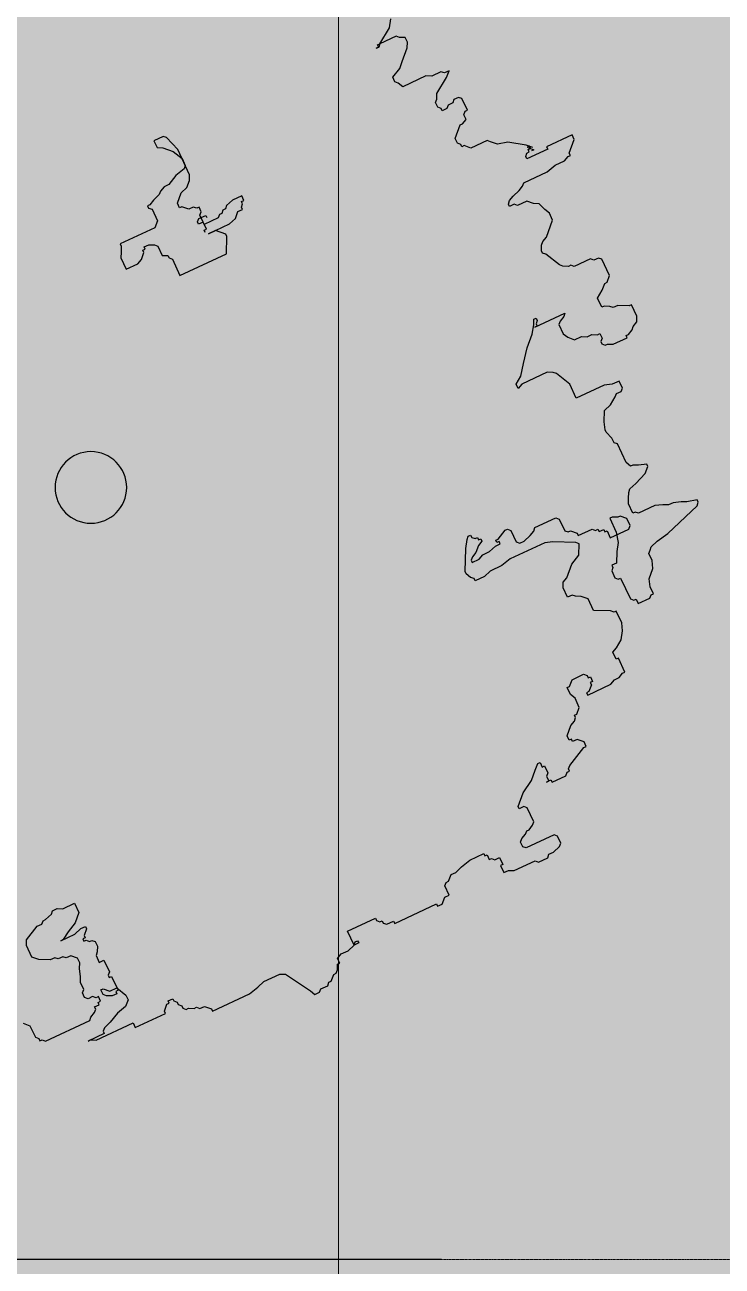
# Model space of a CAD drawing. Header units: millimetres. Extents: x 0 to 71617, y -15450 to 30894.
# Drawn here: x 18863 to 19404, y 23642 to 24604 of the extents above; entities that cross this region are included whole.
import ezdxf
from ezdxf.enums import TextEntityAlignment as Align

# ---------------------------------------------------------------- set-up
doc = ezdxf.new("R2010")
doc.units = ezdxf.units.MM
doc.linetypes.add('CENTER2', pattern=[1.125, 0.75, -0.125, 0.125, -0.125])
for name, color, linetype, lineweight in [('axis', 40, 'CENTER2', 5), ('DIM2', 4, 'Continuous', 5), ('tree', 251, 'Continuous', 0)]:
    doc.layers.add(name, color=color, linetype=linetype, lineweight=lineweight)
for name, color, linetype in [('DIMS-BUBL-005', 5, 'Continuous'), ('DIMS-BUBL-008', 250, 'Continuous'), ('dwgmodels.com', 250, 'Continuous')]:
    doc.layers.add(name, color=color, linetype=linetype)
doc.styles.add('SIMPLEX', font='simplex.shx')

# ---------------------------------------------------------------- blocks, each defined once
blk = doc.blocks.new('BUBBLE-H3')
at = {"layer": 'DIMS-BUBL-008'}
blk.add_line((2.1, 0), (0.7, 0), dxfattribs=at)
at = {"layer": 'DIMS-BUBL-005', "style": 'SIMPLEX'}
blk.add_attdef('-', text='', height=0.38, dxfattribs=at).set_placement((0.02, 0), align=Align.MIDDLE)
blk = doc.blocks.new('GRIDLINE-GF')
at = {"layer": 'axis'}
blk.add_line((48410, 6500), (-4020.04, 6500), dxfattribs=at)
at = {"layer": 'DIMS-BUBL-008', "xscale": 1000, "yscale": 1000, "zscale": 1000}
blk.add_blockref('BUBBLE-H3', (-6120.04, 6500), dxfattribs=at)
blk = doc.blocks.new('trees top 025')
at = {"layer": 'dwgmodels.com', "color": 0}
for p, q in [((-1.514, 0.9454), (-1.5307, 0.9704)), ((-1.464, 0.912), (-1.514, 0.9454)), ((-0.7051, 0.9287), (-0.6968, 0.937)), ((-0.6968, 0.937), (-0.6634, 0.937)), ((-0.6634, 0.937), (-0.6634, 0.912)), ((-1.5474, 0.8954), (-1.5307, 0.9037)), ((-1.5474, 0.8787), (-1.5474, 0.8954)), ((-1.5307, 0.9037), (-1.5224, 0.912)), ((-1.5224, 0.912), (-1.464, 0.912)), ((-1.4557, 0.912), (-1.464, 0.912)), ((-1.464, 0.912), (-1.4557, 0.9037)), ((-1.4557, 0.9037), (-1.4557, 0.912)), ((-1.4473, 0.9037), (-1.4557, 0.9037)), ((-1.4557, 0.9037), (-1.4473, 0.9037)), ((-0.7218, 0.8787), (-0.7051, 0.9287)), ((-0.6801, 0.9037), (-0.7051, 0.8787)), ((-0.6634, 0.912), (-0.6801, 0.9037)), ((-1.5391, 0.862), (-1.5474, 0.8787)), ((-1.5057, 0.8287), (-1.5391, 0.862)), ((-0.7051, 0.8787), (-0.7218, 0.8453)), ((-0.7218, 0.787), (-0.7218, 0.8787)), ((-1.489, 0.812), (-1.5057, 0.8287)), ((-1.4557, 0.7953), (-1.489, 0.812)), ((-0.7218, 0.8453), (-0.7218, 0.8203)), ((-0.7218, 0.8203), (-0.7135, 0.812)), ((-0.7135, 0.812), (-0.6801, 0.8037)), ((-1.4723, 0.7537), (-1.464, 0.7703)), ((-1.464, 0.7703), (-1.4557, 0.7787)), ((-1.4557, 0.7787), (-1.4557, 0.7953)), ((-0.7135, 0.7703), (-0.7218, 0.787)), ((-0.6968, 0.7537), (-0.7135, 0.7703)), ((-0.6801, 0.8037), (-0.6467, 0.787)), ((-0.6467, 0.787), (-0.6301, 0.787)), ((-0.6301, 0.787), (-0.6134, 0.7787)), ((-0.6134, 0.7787), (-0.605, 0.7703)), ((-0.605, 0.7703), (-0.58, 0.762)), ((-1.6308, 0.737), (-1.6141, 0.737)), ((-1.6141, 0.7203), (-1.6308, 0.737)), ((-1.6141, 0.737), (-1.6058, 0.7453)), ((-1.6058, 0.7453), (-1.5724, 0.7453)), ((-1.5724, 0.7453), (-1.5557, 0.7537)), ((-1.5557, 0.7537), (-1.4723, 0.7537)), ((-0.6718, 0.7453), (-0.6968, 0.7537)), ((-0.6467, 0.7203), (-0.6718, 0.7453)), ((-0.58, 0.762), (-0.5633, 0.7537)), ((-0.5633, 0.7537), (-0.555, 0.7537)), ((-0.555, 0.7453), (-0.5633, 0.737)), ((-0.5633, 0.737), (-0.5633, 0.6953)), ((-0.555, 0.7537), (-0.555, 0.7453)), ((-1.5641, 0.687), (-1.6141, 0.7203)), ((-0.6718, 0.687), (-0.6551, 0.7036)), ((-0.6551, 0.7036), (-0.6467, 0.7036)), ((-0.6467, 0.7036), (-0.6467, 0.7203)), ((-0.5633, 0.6953), (-0.5467, 0.6786)), ((-1.5557, 0.6703), (-1.5641, 0.687)), ((-1.5474, 0.662), (-1.5557, 0.6703)), ((-1.5474, 0.6453), (-1.5474, 0.662)), ((-0.8469, 0.6536), (-0.8135, 0.6536)), ((-0.8469, 0.637), (-0.8469, 0.6536)), ((-0.8135, 0.6536), (-0.7885, 0.6453)), ((-0.7051, 0.6786), (-0.6968, 0.6786)), ((-0.7051, 0.662), (-0.7051, 0.6786)), ((-0.6968, 0.6536), (-0.7051, 0.662)), ((-0.6968, 0.6786), (-0.6884, 0.687)), ((-0.6968, 0.6036), (-0.6968, 0.6536)), ((-0.6884, 0.687), (-0.6718, 0.687)), ((-0.5467, 0.6786), (-0.4216, 0.6786)), ((-0.4216, 0.6786), (-0.4216, 0.6703)), ((-0.4216, 0.6703), (-0.4132, 0.6536)), ((-0.4132, 0.6536), (-0.4049, 0.637)), ((-1.6308, 0.637), (-1.6224, 0.6453)), ((-1.6308, 0.5953), (-1.6308, 0.637)), ((-1.6224, 0.6453), (-1.6058, 0.6453)), ((-1.6058, 0.6453), (-1.5974, 0.637)), ((-1.5974, 0.637), (-1.5807, 0.637)), ((-1.5807, 0.637), (-1.5724, 0.6286)), ((-1.5724, 0.6286), (-1.5557, 0.6286)), ((-1.5557, 0.637), (-1.5474, 0.6453)), ((-1.5557, 0.6286), (-1.5557, 0.637)), ((-0.8385, 0.637), (-0.8469, 0.637)), ((-0.8385, 0.6286), (-0.8385, 0.637)), ((-0.8302, 0.6203), (-0.8385, 0.6286)), ((-0.8302, 0.612), (-0.8302, 0.6203)), ((-0.8135, 0.612), (-0.8302, 0.612)), ((-0.7969, 0.5953), (-0.8135, 0.612)), ((-0.7885, 0.6453), (-0.7802, 0.637)), ((-0.7802, 0.637), (-0.7718, 0.637)), ((-0.7718, 0.637), (-0.7635, 0.6286)), ((-0.7635, 0.6286), (-0.7552, 0.6286)), ((-0.7552, 0.6286), (-0.7468, 0.6203)), ((-0.7468, 0.6203), (-0.6968, 0.6203)), ((-0.7135, 0.6453), (-0.7135, 0.637)), ((-0.6884, 0.6453), (-0.7135, 0.6453)), ((-0.6968, 0.6286), (-0.6801, 0.6286)), ((-0.6968, 0.6203), (-0.6968, 0.6286)), ((-0.6801, 0.637), (-0.6884, 0.6453)), ((-0.6801, 0.6286), (-0.6801, 0.637)), ((-0.5217, 0.6286), (-0.53, 0.6203)), ((-0.53, 0.6203), (-0.53, 0.587)), ((-0.505, 0.637), (-0.5217, 0.6286)), ((-0.4883, 0.637), (-0.505, 0.637)), ((-0.4883, 0.6286), (-0.4883, 0.637)), ((-0.48, 0.6286), (-0.4883, 0.6286)), ((-0.48, 0.6203), (-0.48, 0.6286)), ((-0.4633, 0.6036), (-0.48, 0.6203)), ((-0.4049, 0.637), (-0.4049, 0.5953)), ((-1.6224, 0.5953), (-1.6308, 0.5953)), ((-1.6141, 0.587), (-1.6224, 0.5953)), ((-1.6141, 0.5703), (-1.6141, 0.587)), ((-1.5974, 0.562), (-1.6141, 0.5703)), ((-0.7718, 0.587), (-0.7969, 0.5953)), ((-0.6968, 0.587), (-0.7718, 0.587)), ((-0.7468, 0.562), (-0.7218, 0.587)), ((-0.7218, 0.587), (-0.6968, 0.587)), ((-0.6884, 0.6036), (-0.6968, 0.6036)), ((-0.6884, 0.5953), (-0.6884, 0.6036)), ((-0.5467, 0.5703), (-0.555, 0.562)), ((-0.53, 0.587), (-0.5467, 0.5786)), ((-0.5467, 0.5786), (-0.5467, 0.5703)), ((-0.4466, 0.5953), (-0.4633, 0.6036)), ((-0.4049, 0.5953), (-0.4466, 0.5953)), ((-1.5891, 0.562), (-1.5974, 0.562)), ((-1.5557, 0.5286), (-1.5891, 0.562)), ((-1.5557, 0.5119), (-1.5557, 0.5286)), ((-0.7468, 0.5536), (-0.7468, 0.562)), ((-0.7218, 0.5036), (-0.7468, 0.5536)), ((-0.555, 0.562), (-0.555, 0.5036)), ((-1.5891, 0.4786), (-1.5724, 0.4953)), ((-1.5724, 0.4953), (-1.5641, 0.4953)), ((-1.5641, 0.5036), (-1.5557, 0.5119)), ((-1.5641, 0.4953), (-1.5641, 0.5036)), ((-0.555, 0.5036), (-0.7218, 0.5036)), ((-1.7559, 0.4119), (-1.7058, 0.4453)), ((-1.7058, 0.4453), (-1.6725, 0.4536)), ((-1.6725, 0.4536), (-1.6558, 0.4703)), ((-1.6558, 0.4703), (-1.6475, 0.4786)), ((-1.6475, 0.4786), (-1.5891, 0.4786)), ((-1.7726, 0.3952), (-1.7559, 0.4119)), ((-1.906, 0.3786), (-1.8143, 0.3786)), ((-1.906, 0.3619), (-1.906, 0.3786)), ((-1.8143, 0.3786), (-1.8143, 0.3702)), ((-1.8143, 0.3702), (-1.7392, 0.3702)), ((-1.7559, 0.4036), (-1.7726, 0.3869)), ((-1.7726, 0.3869), (-1.7642, 0.3869)), ((-1.7642, 0.4036), (-1.7559, 0.4036)), ((-1.7642, 0.3952), (-1.7642, 0.4036)), ((-1.7559, 0.3952), (-1.7642, 0.3952)), ((-1.7559, 0.3869), (-1.7559, 0.3952)), ((-1.7475, 0.3869), (-1.7559, 0.3869)), ((-1.7392, 0.3786), (-1.7475, 0.3869)), ((-1.7392, 0.3702), (-1.7392, 0.3786)), ((-1.8726, 0.3286), (-1.906, 0.3619)), ((-1.8726, 0.3202), (-1.8726, 0.3286)), ((-1.8643, 0.3202), (-1.8726, 0.3202)), ((-1.8476, 0.3119), (-1.8643, 0.3202)), ((-1.8143, 0.3119), (-1.8476, 0.3119)), ((-1.7809, 0.3036), (-1.8143, 0.3119)), ((-1.6975, 0.3036), (-1.7809, 0.3036)), ((-1.6892, 0.2952), (-1.6975, 0.3036)), ((-1.6725, 0.2869), (-1.6892, 0.2952)), ((-1.6475, 0.2786), (-1.6725, 0.2869)), ((-1.6975, 0.2285), (-1.6808, 0.2452)), ((-1.6808, 0.2452), (-1.6475, 0.2452)), ((-1.6308, 0.2702), (-1.6475, 0.2786)), ((-1.6475, 0.2452), (-1.6391, 0.2535)), ((-1.6391, 0.2535), (-1.6224, 0.2535)), ((-1.6224, 0.2619), (-1.6308, 0.2702)), ((-1.6224, 0.2535), (-1.6224, 0.2619)), ((-1.7225, 0.1952), (-1.7142, 0.2202)), ((-1.7142, 0.2202), (-1.6975, 0.2285)), ((-1.7309, 0.1785), (-1.7225, 0.1952)), ((-1.7309, 0.1535), (-1.7309, 0.1785)), ((-1.6892, 0.1119), (-1.7309, 0.1535)), ((-1.6725, 0.1035), (-1.6892, 0.1119)), ((-1.6641, 0.0952), (-1.6725, 0.1035)), ((-1.6558, 0.0785), (-1.6641, 0.0952)), ((-1.6892, 0.0118), (-1.6641, 0.0618)), ((-1.6641, 0.0618), (-1.6558, 0.0702)), ((-1.6558, 0.0702), (-1.6558, 0.0785)), ((-1.7142, -0.0048), (-1.6975, 0.0035)), ((-1.6975, 0.0035), (-1.6892, 0.0118)), ((-1.8226, -0.0298), (-1.8143, -0.0215)), ((-1.8226, -0.0882), (-1.8226, -0.0298)), ((-1.8143, -0.0215), (-1.7976, -0.0215)), ((-1.7976, -0.0215), (-1.7892, -0.0132)), ((-1.7892, -0.0132), (-1.7309, -0.0132)), ((-1.7309, -0.0132), (-1.7225, -0.0048)), ((-1.7225, -0.0048), (-1.7142, -0.0048)), ((-1.8059, -0.1049), (-1.8226, -0.0882)), ((-1.7976, -0.1049), (-1.8059, -0.1049)), ((-1.7809, -0.1215), (-1.7976, -0.1049)), ((-1.5474, -0.1132), (-1.5474, -0.1215)), ((-1.5391, -0.1132), (-1.5474, -0.1132)), ((-1.5307, -0.1299), (-1.5391, -0.1132)), ((-1.7559, -0.1382), (-1.7809, -0.1215)), ((-1.7559, -0.1715), (-1.7559, -0.1382)), ((-1.6391, -0.1382), (-1.6308, -0.1465)), ((-1.5307, -0.1382), (-1.6391, -0.1382)), ((-1.6308, -0.1465), (-1.6141, -0.1549)), ((-1.6141, -0.1549), (-1.6058, -0.1632)), ((-1.5474, -0.1215), (-1.5391, -0.1299)), ((-1.5391, -0.1299), (-1.5391, -0.1382)), ((-1.5391, -0.1382), (-1.5307, -0.1382)), ((-1.514, -0.1549), (-1.5307, -0.1299)), ((-1.4807, -0.1882), (-1.514, -0.1549)), ((-1.8393, -0.2049), (-1.8059, -0.1882)), ((-1.8059, -0.1882), (-1.7892, -0.1882)), ((-1.7892, -0.1882), (-1.7809, -0.1799)), ((-1.7809, -0.1799), (-1.7642, -0.1715)), ((-1.7642, -0.1715), (-1.7559, -0.1715)), ((-1.6058, -0.1965), (-1.6141, -0.2132)), ((-1.6058, -0.1632), (-1.6058, -0.1965)), ((-1.4473, -0.2299), (-1.4807, -0.1882)), ((-1.8476, -0.2049), (-1.8393, -0.2049)), ((-1.8476, -0.2466), (-1.8476, -0.2049)), ((-1.6892, -0.2382), (-1.7058, -0.2466)), ((-1.6725, -0.2382), (-1.6892, -0.2382)), ((-1.6558, -0.2299), (-1.6725, -0.2382)), ((-1.6308, -0.2299), (-1.6558, -0.2299)), ((-1.6141, -0.2132), (-1.6308, -0.2299)), ((-1.4223, -0.2632), (-1.4473, -0.2299)), ((-1.8393, -0.2632), (-1.8476, -0.2466)), ((-1.8226, -0.2716), (-1.8393, -0.2632)), ((-1.8143, -0.2799), (-1.8226, -0.2716)), ((-1.7976, -0.2882), (-1.8143, -0.2799)), ((-1.7142, -0.2466), (-1.7142, -0.2632)), ((-1.7058, -0.2466), (-1.7142, -0.2466)), ((-1.7142, -0.2632), (-1.7058, -0.2716)), ((-1.7058, -0.2799), (-1.7142, -0.2882)), ((-1.7058, -0.2716), (-1.7058, -0.2799)), ((-1.3973, -0.2799), (-1.4223, -0.2632)), ((-1.3973, -0.2966), (-1.3973, -0.2799)), ((-1.7892, -0.2882), (-1.7976, -0.2882)), ((-1.7892, -0.2966), (-1.7892, -0.2882)), ((-1.7392, -0.2966), (-1.7892, -0.2966)), ((-1.7225, -0.2882), (-1.7392, -0.2966)), ((-1.7142, -0.2882), (-1.7225, -0.2882)), ((-1.5557, -0.3549), (-1.5307, -0.3049)), ((-1.5307, -0.3049), (-1.5224, -0.2966)), ((-1.5224, -0.2966), (-1.5057, -0.2882)), ((-1.5057, -0.2882), (-1.414, -0.2882)), ((-1.414, -0.2882), (-1.3973, -0.2966)), ((-1.5557, -0.4049), (-1.5557, -0.3549)), ((-1.7058, -0.4133), (-1.6808, -0.4133)), ((-1.7058, -0.4383), (-1.7058, -0.4133)), ((-1.6975, -0.4466), (-1.7058, -0.4383)), ((-1.6808, -0.4133), (-1.6558, -0.4049)), ((-1.6558, -0.4049), (-1.5557, -0.4049)), ((-1.6808, -0.4466), (-1.6975, -0.4466)), ((-1.6725, -0.4549), (-1.6808, -0.4466)), ((-1.6475, -0.4716), (-1.6725, -0.4549)), ((-1.6224, -0.4799), (-1.6475, -0.4716)), ((-1.6058, -0.5133), (-1.6224, -0.4799)), ((-1.5974, -0.5383), (-1.6058, -0.5133)), ((-1.6058, -0.5716), (-1.5974, -0.5466)), ((-1.5974, -0.5466), (-1.5974, -0.5383)), ((-1.6141, -0.5966), (-1.6058, -0.5883)), ((-1.6141, -0.6633), (-1.6141, -0.5966)), ((-1.6058, -0.5883), (-1.6058, -0.5716)), ((-1.6475, -0.6883), (-1.6308, -0.68)), ((-1.6308, -0.68), (-1.6224, -0.68)), ((-1.6224, -0.68), (-1.6141, -0.6633)), ((-1.072, -0.68), (-1.072, -0.6883)), ((-1.0637, -0.68), (-1.072, -0.68)), ((-1.0554, -0.6717), (-1.0637, -0.68)), ((-1.0554, -0.6633), (-1.0554, -0.6717)), ((-1.047, -0.6633), (-1.0554, -0.6633)), ((-1.0387, -0.6717), (-1.047, -0.6633)), ((-1.022, -0.6967), (-1.0387, -0.6717)), ((-1.6725, -0.6967), (-1.6475, -0.6883)), ((-1.6725, -0.705), (-1.6725, -0.6967)), ((-1.6558, -0.7217), (-1.6725, -0.705)), ((-1.6141, -0.7383), (-1.6558, -0.7217)), ((-1.1721, -0.6967), (-1.1805, -0.705)), ((-1.1805, -0.705), (-1.1805, -0.7467)), ((-1.1638, -0.6967), (-1.1721, -0.6967)), ((-1.1304, -0.7133), (-1.1638, -0.6967)), ((-1.1221, -0.7133), (-1.1304, -0.7133)), ((-1.1304, -0.7217), (-1.1221, -0.7217)), ((-1.1304, -0.73), (-1.1304, -0.7217)), ((-1.1221, -0.7217), (-1.1221, -0.7133)), ((-1.0804, -0.6883), (-1.0804, -0.6967)), ((-1.072, -0.6883), (-1.0804, -0.6883)), ((-1.0804, -0.6967), (-1.0637, -0.705)), ((-1.0637, -0.705), (-1.047, -0.7217)), ((-1.047, -0.7217), (-1.0304, -0.73)), ((-0.9887, -0.7633), (-1.022, -0.6967)), ((-1.5891, -0.7467), (-1.6141, -0.7383)), ((-1.5807, -0.755), (-1.5891, -0.7467)), ((-1.5724, -0.7717), (-1.5807, -0.755)), ((-1.3306, -0.73), (-1.3389, -0.7383)), ((-1.3389, -0.7383), (-1.3389, -0.78)), ((-1.2555, -0.73), (-1.3306, -0.73)), ((-1.2472, -0.7383), (-1.2555, -0.73)), ((-1.2305, -0.7467), (-1.2472, -0.7383)), ((-1.2055, -0.755), (-1.2305, -0.7467)), ((-1.1888, -0.755), (-1.2055, -0.755)), ((-1.1805, -0.7467), (-1.1888, -0.755)), ((-1.1137, -0.73), (-1.1304, -0.73)), ((-1.0887, -0.7383), (-1.1137, -0.73)), ((-1.0637, -0.7383), (-1.0887, -0.7383)), ((-1.047, -0.7467), (-1.0637, -0.7383)), ((-1.022, -0.7467), (-1.047, -0.7467)), ((-1.0304, -0.73), (-1.022, -0.7383)), ((-1.022, -0.7383), (-1.022, -0.7467)), ((-0.9887, -0.7717), (-0.9887, -0.7633)), ((-1.5641, -0.7883), (-1.5724, -0.7717)), ((-1.5641, -0.8217), (-1.5641, -0.7883)), ((-1.514, -0.8133), (-1.4974, -0.805)), ((-1.4974, -0.805), (-1.489, -0.805)), ((-1.489, -0.805), (-1.489, -0.855)), ((-1.3556, -0.7883), (-1.3723, -0.805)), ((-1.3723, -0.805), (-1.3723, -0.8133)), ((-1.3472, -0.7883), (-1.3556, -0.7883)), ((-1.3556, -0.83), (-1.2889, -0.7967)), ((-1.3389, -0.78), (-1.3472, -0.7883)), ((-1.2889, -0.7967), (-1.2639, -0.7883)), ((-1.2639, -0.7883), (-1.1388, -0.7883)), ((-1.1388, -0.7883), (-1.1054, -0.7967)), ((-1.1054, -0.7967), (-1.0637, -0.7967)), ((-1.0637, -0.7967), (-1.0387, -0.805)), ((-1.0387, -0.805), (-1.0053, -0.805)), ((-1.0053, -0.7967), (-0.997, -0.7883)), ((-1.0053, -0.805), (-1.0053, -0.7967)), ((-0.997, -0.7883), (-0.9887, -0.7717)), ((-1.7225, -0.855), (-1.6975, -0.8467)), ((-1.6975, -0.8467), (-1.6808, -0.8467)), ((-1.6808, -0.8467), (-1.6641, -0.8384)), ((-1.6641, -0.8384), (-1.6391, -0.83)), ((-1.6391, -0.83), (-1.5807, -0.83)), ((-1.5807, -0.83), (-1.5724, -0.8217)), ((-1.5724, -0.8217), (-1.5641, -0.8217)), ((-1.5391, -0.83), (-1.5224, -0.8133)), ((-1.5391, -0.855), (-1.5391, -0.83)), ((-1.5224, -0.8133), (-1.514, -0.8133)), ((-1.464, -0.8384), (-1.464, -0.8634)), ((-1.4557, -0.8384), (-1.464, -0.8384)), ((-1.4557, -0.83), (-1.4557, -0.8384)), ((-1.439, -0.83), (-1.4557, -0.83)), ((-1.439, -0.8217), (-1.439, -0.83)), ((-1.4306, -0.8217), (-1.439, -0.8217)), ((-1.4223, -0.8133), (-1.4306, -0.8217)), ((-1.3723, -0.8133), (-1.4223, -0.8133)), ((-1.3639, -0.8384), (-1.3556, -0.83)), ((-1.3472, -0.8717), (-1.3639, -0.8384)), ((-1.7726, -0.8717), (-1.7392, -0.8634)), ((-1.7726, -0.88), (-1.7726, -0.8717)), ((-1.7642, -0.8884), (-1.7726, -0.88)), ((-1.6391, -0.93), (-1.7642, -0.8884)), ((-1.7392, -0.8634), (-1.7225, -0.855)), ((-1.5307, -0.8634), (-1.5391, -0.855)), ((-1.464, -0.8634), (-1.5307, -0.8634)), ((-1.489, -0.855), (-1.4807, -0.8884)), ((-1.4807, -0.8884), (-1.464, -0.9134)), ((-1.3139, -0.8884), (-1.3472, -0.8717)), ((-1.2805, -0.9217), (-1.3139, -0.8884)), ((-1.5974, -0.9384), (-1.6391, -0.93)), ((-1.464, -0.9134), (-1.4473, -0.9467)), ((-1.2639, -0.93), (-1.2805, -0.9217)), ((-1.2555, -0.9467), (-1.2639, -0.93)), ((-1.5724, -0.9467), (-1.5974, -0.9384)), ((-1.5641, -0.955), (-1.5724, -0.9467)), ((-1.5557, -0.9634), (-1.5641, -0.955)), ((-1.5557, -0.9884), (-1.5557, -0.9634)), ((-1.4473, -0.9467), (-1.4306, -0.9467)), ((-1.4306, -0.9467), (-1.4306, -0.955)), ((-1.4306, -0.955), (-1.4223, -0.9634)), ((-1.4223, -0.9634), (-1.4223, -0.9884)), ((-1.2555, -0.9801), (-1.2555, -0.9467)), ((-1.5474, -1.0134), (-1.5557, -0.9884)), ((-1.439, -0.9967), (-1.439, -1.0717)), ((-1.4306, -0.9967), (-1.439, -0.9967)), ((-1.4223, -0.9884), (-1.4306, -0.9967)), ((-1.3139, -1.0134), (-1.2972, -0.9967)), ((-1.2972, -0.9967), (-1.2805, -0.9884)), ((-1.2805, -0.9884), (-1.2722, -0.9801)), ((-1.2722, -0.9801), (-1.2555, -0.9801)), ((-1.5224, -1.0384), (-1.5474, -1.0134)), ((-1.514, -1.0634), (-1.5224, -1.0384)), ((-1.3139, -1.0551), (-1.3139, -1.0134)), ((-1.514, -1.0884), (-1.514, -1.0634)), ((-1.5057, -1.0884), (-1.514, -1.0884)), ((-1.4974, -1.0967), (-1.5057, -1.0884)), ((-1.4557, -1.0801), (-1.4557, -1.0967)), ((-1.4473, -1.0801), (-1.4557, -1.0801)), ((-1.439, -1.0717), (-1.4473, -1.0801)), ((-1.3806, -1.0884), (-1.3723, -1.0884)), ((-1.3806, -1.1301), (-1.3806, -1.0884)), ((-1.3723, -1.0884), (-1.3639, -1.0801)), ((-1.3639, -1.0801), (-1.3139, -1.0551)), ((-1.4557, -1.0967), (-1.4974, -1.0967)), ((-1.3723, -1.1551), (-1.3806, -1.1301)), ((-1.3556, -1.1801), (-1.3723, -1.1551)), ((-1.3306, -1.1968), (-1.3556, -1.1801)), ((-1.3139, -1.2051), (-1.3306, -1.1968)), ((-1.3139, -1.2301), (-1.3139, -1.2051)), ((0.6208, -1.2051), (0.6208, -1.2384)), ((0.6625, -1.2051), (0.6208, -1.2051)), ((0.6792, -1.1968), (0.6625, -1.2051)), ((0.6959, -1.1968), (0.6792, -1.1968)), ((0.7042, -1.2051), (0.6959, -1.1968)), ((0.7292, -1.2134), (0.7042, -1.2051)), ((-1.3222, -1.2301), (-1.3139, -1.2301)), ((-1.3222, -1.2801), (-1.3222, -1.2301)), ((-1.2138, -1.2468), (-1.2138, -1.2634)), ((-1.2055, -1.2468), (-1.2138, -1.2468)), ((-1.1971, -1.2301), (-1.2055, -1.2384)), ((-1.2055, -1.2384), (-1.2055, -1.2468)), ((-1.1554, -1.2301), (-1.1971, -1.2301)), ((-1.1388, -1.2468), (-1.1554, -1.2301)), ((-1.1304, -1.2468), (-1.1388, -1.2468)), ((-1.1304, -1.2718), (-1.1304, -1.2468)), ((0.6208, -1.2384), (0.6459, -1.2634)), ((0.7376, -1.2134), (0.7292, -1.2134)), ((0.7459, -1.2218), (0.7376, -1.2134)), ((0.7626, -1.2218), (0.7459, -1.2218)), ((0.8126, -1.2468), (0.7626, -1.2218)), ((0.821, -1.2634), (0.8126, -1.2468)), ((-1.3139, -1.2801), (-1.3222, -1.2801)), ((-1.2972, -1.2885), (-1.3139, -1.2801)), ((-1.2805, -1.2885), (-1.2972, -1.2885)), ((-1.2639, -1.2968), (-1.2805, -1.2885)), ((-1.2138, -1.2634), (-1.2055, -1.2634)), ((-1.2055, -1.2634), (-1.2055, -1.2718)), ((-1.2055, -1.2718), (-1.1888, -1.2885)), ((-1.1888, -1.2885), (-1.1805, -1.2885)), ((-1.1805, -1.2885), (-1.1805, -1.2968)), ((-1.1388, -1.2885), (-1.1304, -1.2718)), ((-1.1388, -1.3218), (-1.1388, -1.2885)), ((0.6208, -1.2885), (0.6208, -1.2968)), ((0.6375, -1.2885), (0.6208, -1.2885)), ((0.6625, -1.2968), (0.6375, -1.2885)), ((0.6459, -1.2634), (0.6792, -1.2801)), ((0.6792, -1.2801), (0.7042, -1.2968)), ((0.821, -1.3051), (0.821, -1.2634)), ((-1.1805, -1.2968), (-1.2639, -1.2968)), ((-1.1221, -1.3385), (-1.1388, -1.3218)), ((0.6208, -1.2968), (0.6375, -1.3135)), ((0.6375, -1.3301), (0.6292, -1.3385)), ((0.6375, -1.3135), (0.6375, -1.3218)), ((0.6375, -1.3218), (0.6459, -1.3218)), ((0.6459, -1.3301), (0.6375, -1.3301)), ((0.6459, -1.3218), (0.6459, -1.3301)), ((0.7126, -1.2968), (0.6625, -1.2968)), ((0.7042, -1.2968), (0.7126, -1.2968)), ((0.7709, -1.3385), (0.8043, -1.3218)), ((0.8043, -1.3218), (0.821, -1.3051)), ((-1.1137, -1.3385), (-1.1221, -1.3385)), ((-1.1137, -1.3468), (-1.1137, -1.3385)), ((-1.1054, -1.3551), (-1.1137, -1.3468)), ((-1.0887, -1.3635), (-1.1054, -1.3551)), ((-1.0637, -1.3885), (-1.0887, -1.3635)), ((0.6208, -1.3385), (0.6125, -1.3468)), ((0.6125, -1.3468), (0.6125, -1.3635)), ((0.6125, -1.3635), (0.6208, -1.3801)), ((0.6292, -1.3385), (0.6208, -1.3385)), ((0.6876, -1.3718), (0.7042, -1.3551)), ((0.6876, -1.3885), (0.6876, -1.3718)), ((0.7042, -1.3551), (0.7209, -1.3551)), ((0.7209, -1.3551), (0.7292, -1.3468)), ((0.7292, -1.3468), (0.7459, -1.3468)), ((0.7459, -1.3468), (0.7543, -1.3385)), ((0.7543, -1.3385), (0.7709, -1.3385)), ((-1.1054, -1.4302), (-1.0887, -1.4135)), ((-1.0887, -1.4135), (-1.072, -1.4135)), ((-1.072, -1.4051), (-1.0637, -1.4051)), ((-1.072, -1.4135), (-1.072, -1.4051)), ((-1.0637, -1.4051), (-1.0637, -1.3885)), ((0.6125, -1.4135), (0.6125, -1.4552)), ((0.6292, -1.4135), (0.6125, -1.4135)), ((0.6208, -1.3801), (0.6292, -1.3885)), ((0.6292, -1.3885), (0.6292, -1.4135)), ((0.6959, -1.4051), (0.6876, -1.3885)), ((0.7042, -1.4302), (0.6959, -1.4051)), ((-1.1054, -1.4468), (-1.1054, -1.4302)), ((-1.0971, -1.4468), (-1.1054, -1.4468)), ((-1.0304, -1.4802), (-1.0971, -1.4468)), ((-0.9553, -1.4468), (-0.9553, -1.4718)), ((-0.947, -1.4468), (-0.9553, -1.4468)), ((-0.947, -1.4302), (-0.947, -1.4468)), ((-0.9386, -1.4302), (-0.947, -1.4302)), ((-0.9219, -1.4468), (-0.9386, -1.4302)), ((-0.8969, -1.4718), (-0.9219, -1.4468)), ((0.6125, -1.4552), (0.6208, -1.4635)), ((0.7126, -1.4468), (0.7042, -1.4302)), ((0.7126, -1.4718), (0.7126, -1.4468)), ((-1.022, -1.4885), (-1.0304, -1.4802)), ((-1.022, -1.4968), (-1.022, -1.4885)), ((-0.9553, -1.4718), (-0.947, -1.4802)), ((-0.947, -1.4802), (-0.947, -1.4968)), ((-0.8552, -1.4968), (-0.8969, -1.4718)), ((0.6125, -1.4718), (0.6125, -1.5218)), ((0.6208, -1.4718), (0.6125, -1.4718)), ((0.6208, -1.4635), (0.6208, -1.4718)), ((0.7209, -1.4802), (0.7126, -1.4718)), ((0.7209, -1.4968), (0.7209, -1.4802)), ((0.9377, -1.4885), (0.9294, -1.4968)), ((-1.0137, -1.4968), (-1.022, -1.4968)), ((-1.0053, -1.5052), (-1.0137, -1.4968)), ((-0.9553, -1.5052), (-1.0053, -1.5052)), ((-0.9553, -1.4968), (-0.9553, -1.5052)), ((-0.9386, -1.4968), (-0.9553, -1.4968)), ((-0.947, -1.4968), (-0.9386, -1.4968)), ((-0.8219, -1.5302), (-0.8552, -1.4968)), ((-0.8219, -1.5385), (-0.8219, -1.5302)), ((0.6125, -1.5135), (0.5958, -1.5468)), ((0.6375, -1.5135), (0.6125, -1.5135)), ((0.6125, -1.5218), (0.6208, -1.5218)), ((0.6208, -1.5218), (0.6208, -1.5302)), ((0.6208, -1.5302), (0.6375, -1.5302)), ((0.6542, -1.4968), (0.6375, -1.5135)), ((0.6375, -1.5302), (0.6542, -1.5218)), ((0.6625, -1.4968), (0.6542, -1.4968)), ((0.6542, -1.5218), (0.6625, -1.5135)), ((0.6625, -1.5135), (0.6625, -1.4968)), ((0.6792, -1.5135), (0.6876, -1.5135)), ((0.6792, -1.5302), (0.6792, -1.5135)), ((0.6876, -1.5302), (0.6792, -1.5302)), ((0.6876, -1.5135), (0.6959, -1.5052)), ((0.6876, -1.5385), (0.6876, -1.5302)), ((0.6959, -1.5052), (0.7126, -1.5052)), ((0.7126, -1.5052), (0.7209, -1.4968)), ((0.9294, -1.4968), (0.9211, -1.5052)), ((0.9211, -1.5052), (0.9211, -1.5468)), ((-0.8469, -1.5468), (-0.8385, -1.5385)), ((-0.8469, -1.5969), (-0.8469, -1.5468)), ((-0.8385, -1.5385), (-0.8219, -1.5385)), ((0.5958, -1.5468), (0.5958, -1.5635)), ((0.5958, -1.5635), (0.6125, -1.5802)), ((0.7042, -1.5385), (0.6876, -1.5385)), ((0.7042, -1.5468), (0.7042, -1.5385)), ((0.7126, -1.5552), (0.7042, -1.5468)), ((0.7292, -1.5635), (0.7126, -1.5552)), ((0.7376, -1.5718), (0.7292, -1.5635)), ((0.896, -1.5718), (0.7376, -1.5718)), ((0.9044, -1.5635), (0.896, -1.5718)), ((0.9127, -1.5635), (0.9044, -1.5635)), ((0.9211, -1.5468), (0.9127, -1.5552)), ((0.9127, -1.5552), (0.9127, -1.5635)), ((-0.8385, -1.6052), (-0.8469, -1.5969)), ((-0.8219, -1.6135), (-0.8385, -1.6052)), ((-0.8135, -1.6135), (-0.8219, -1.6135)), ((-0.8052, -1.6219), (-0.8135, -1.6135)), ((0.6125, -1.5802), (0.6459, -1.5885)), ((0.6459, -1.5885), (0.6792, -1.6052)), ((0.6792, -1.6052), (0.7042, -1.6135)), ((0.7042, -1.6135), (0.7126, -1.6219)), ((-0.7885, -1.6302), (-0.8052, -1.6219)), ((-0.7802, -1.6385), (-0.7885, -1.6302)), ((-0.7885, -1.6635), (-0.7802, -1.6552)), ((-0.7802, -1.6552), (-0.7802, -1.6385)), ((-0.6968, -1.6552), (-0.6968, -1.6802)), ((-0.6801, -1.6552), (-0.6968, -1.6552)), ((-0.6718, -1.6469), (-0.6801, -1.6552)), ((-0.6634, -1.6469), (-0.6718, -1.6469)), ((-0.6634, -1.6302), (-0.6634, -1.6469)), ((-0.6551, -1.6302), (-0.6634, -1.6302)), ((-0.6551, -1.6219), (-0.6551, -1.6302)), ((-0.605, -1.6219), (-0.6551, -1.6219)), ((-0.5717, -1.6302), (-0.605, -1.6219)), ((-0.5467, -1.6385), (-0.5717, -1.6302)), ((-0.53, -1.6385), (-0.5467, -1.6385)), ((-0.5133, -1.6552), (-0.53, -1.6385)), ((-0.505, -1.6552), (-0.5133, -1.6552)), ((-0.4966, -1.6635), (-0.505, -1.6552)), ((0.4541, -1.6469), (0.4457, -1.6552)), ((0.4457, -1.6552), (0.4457, -1.6635)), ((0.4624, -1.6302), (0.4541, -1.6385)), ((0.4541, -1.6385), (0.4541, -1.6469)), ((0.4624, -1.6219), (0.4624, -1.6302)), ((0.4791, -1.6219), (0.4624, -1.6219)), ((0.4791, -1.6302), (0.4791, -1.6219)), ((0.4874, -1.6302), (0.4791, -1.6302)), ((0.5041, -1.6469), (0.4874, -1.6302)), ((0.5041, -1.6552), (0.5041, -1.6469)), ((0.6125, -1.6552), (0.5041, -1.6552)), ((0.6125, -1.6385), (0.6125, -1.6552)), ((0.7459, -1.6385), (0.6125, -1.6385)), ((0.7126, -1.6219), (0.7126, -1.6302)), ((0.7126, -1.6302), (0.7709, -1.6302)), ((0.7626, -1.6302), (0.7459, -1.6385)), ((0.7709, -1.6302), (0.7626, -1.6302)), ((-0.8969, -1.6719), (-0.8886, -1.6635)), ((-0.8969, -1.6969), (-0.8969, -1.6719)), ((-0.8886, -1.7052), (-0.8969, -1.6969)), ((-0.8886, -1.6635), (-0.7885, -1.6635)), ((-0.6968, -1.6802), (-0.6884, -1.6802)), ((-0.6884, -1.6802), (-0.6884, -1.7052)), ((-0.4966, -1.6969), (-0.4966, -1.6635)), ((-0.48, -1.6969), (-0.4966, -1.6969)), ((-0.4633, -1.7135), (-0.48, -1.6969)), ((-0.2965, -1.6969), (-0.2965, -1.7052)), ((-0.2715, -1.6969), (-0.2965, -1.6969)), ((-0.2631, -1.6885), (-0.2715, -1.6969)), ((-0.2631, -1.6802), (-0.2631, -1.6885)), ((-0.2548, -1.6802), (-0.2631, -1.6802)), ((-0.2465, -1.6719), (-0.2548, -1.6802)), ((-0.2465, -1.6635), (-0.2465, -1.6719)), ((-0.1464, -1.6635), (-0.2465, -1.6635)), ((-0.1464, -1.7135), (-0.1464, -1.6635)), ((0.1121, -1.6969), (0.0955, -1.7052)), ((0.1705, -1.6969), (0.1121, -1.6969)), ((0.1955, -1.7052), (0.1705, -1.6969)), ((0.379, -1.6885), (0.3623, -1.7052)), ((0.3957, -1.6885), (0.379, -1.6885)), ((0.404, -1.6802), (0.3957, -1.6885)), ((0.4124, -1.6802), (0.404, -1.6802)), ((0.429, -1.6719), (0.4124, -1.6802)), ((0.4374, -1.6719), (0.429, -1.6719)), ((0.4457, -1.6635), (0.4374, -1.6719)), ((-0.8636, -1.7135), (-0.8886, -1.7052)), ((-0.8469, -1.7135), (-0.8636, -1.7135)), ((-0.8385, -1.7219), (-0.8469, -1.7135)), ((-0.8052, -1.7219), (-0.8385, -1.7219)), ((-0.7969, -1.7135), (-0.8052, -1.7219)), ((-0.7218, -1.7135), (-0.7969, -1.7135)), ((-0.7051, -1.7052), (-0.7218, -1.7135)), ((-0.6884, -1.7052), (-0.7051, -1.7052)), ((-0.4466, -1.7135), (-0.4633, -1.7135)), ((-0.4466, -1.7052), (-0.4466, -1.7135)), ((-0.2965, -1.7052), (-0.4466, -1.7052)), ((-0.1631, -1.7052), (-0.1631, -1.7135)), ((-0.1547, -1.7052), (-0.1631, -1.7052)), ((-0.1631, -1.7135), (-0.1464, -1.7135)), ((-0.1464, -1.7135), (-0.1547, -1.7052)), ((-0.1214, -1.7219), (-0.1464, -1.7135)), ((-0.0963, -1.7219), (-0.1214, -1.7219)), ((-0.0797, -1.7302), (-0.0963, -1.7219)), ((-0.0797, -1.7469), (-0.0797, -1.7302)), ((0.0955, -1.7052), (0.0454, -1.7886)), ((0.2289, -1.7135), (0.1955, -1.7052)), ((0.3623, -1.7135), (0.2289, -1.7135)), ((0.3623, -1.7052), (0.3623, -1.7135)), ((-0.0713, -1.7469), (-0.0797, -1.7469)), ((-0.063, -1.7636), (-0.0713, -1.7469)), ((-0.0546, -1.7719), (-0.063, -1.7636)), ((-0.0463, -1.7719), (-0.0546, -1.7719)), ((-0.0296, -1.7886), (-0.0463, -1.7719)), ((-0.0213, -1.7886), (-0.0296, -1.7886)), ((-0.013, -1.7969), (-0.0213, -1.7886)), ((0.0121, -1.7969), (-0.013, -1.7969)), ((0.0204, -1.8052), (0.0121, -1.7969)), ((0.0371, -1.8052), (0.0204, -1.8052)), ((0.0454, -1.7886), (0.0371, -1.8052))]:
    blk.add_line(p, q, dxfattribs=at)
blk.add_circle((0, 0), 0.1166, dxfattribs=at)
blk = doc.blocks.new('trerwe')
at = {"color": 0, "xscale": 2, "yscale": 2}
blk.add_blockref('trees top 025', (0, 0), dxfattribs=at)
blk = doc.blocks.new('LANDSCAPE SITE')
h = blk.add_hatch()
h.set_pattern_fill('AR-SAND', color=256, scale=5, angle=180, style=0)
h.paths.add_polyline_path([(60, 15839.59), (600, 15839.59), (600, 110), (60, 110)])
h = blk.add_hatch()
h.set_pattern_fill('AR-SAND', color=256, scale=5, angle=180, style=0)
h.paths.add_polyline_path([(3550, 14900), (3850, 14900), (3850, 14100), (3550, 14100)], flags=16)
h.paths.add_polyline_path([(4250, 14100), (3950, 14100), (3950, 14900), (4250, 14900)], flags=16)
h.paths.add_polyline_path([(4350, 14900), (4650, 14900), (4650, 14100), (4350, 14100)], flags=16)
h.paths.add_polyline_path([(4750, 14900), (5050, 14900), (5050, 14100), (4750, 14100)], flags=16)
h.paths.add_polyline_path([(5150, 14900), (5450, 14900), (5450, 14100), (5150, 14100)], flags=16)
h.paths.add_polyline_path([(5550, 14900), (5850, 14900), (5850, 14100), (5550, 14100)], flags=16)
h.paths.add_polyline_path([(5950, 14900), (6250, 14900), (6250, 14100), (5950, 14100)], flags=16)
h.paths.add_polyline_path([(6350, 14900), (6650, 14900), (6650, 14100), (6350, 14100)], flags=16)
h.paths.add_polyline_path([(6750, 14900), (7050, 14900), (7050, 14100), (6750, 14100)], flags=16)
h.paths.add_polyline_path([(7150, 14900), (7450, 14900), (7450, 14100), (7150, 14100)], flags=16)
h.paths.add_polyline_path([(7550, 14900), (7850, 14900), (7850, 14100), (7550, 14100)], flags=16)
edge = h.paths.add_edge_path()
edge.add_line((3804.77, 110), (4590, 110))
edge.add_line((4590, 110), (4590, 3800))
edge.add_line((4590, 3800), (1890, 3800))
edge.add_line((1890, 3800), (1890, 14010))
edge.add_line((1890, 14010), (8050, 14010))
edge.add_line((8050, 14010), (8050, 15339.59))
edge.add_line((8050, 15339.59), (4750, 15339.59))
edge.add_line((4750, 15339.59), (4750, 15800))
edge.add_line((4750, 15800), (600, 15800))
edge.add_line((600, 15800), (600, 110))
edge.add_line((600, 110), (3804.77, 110))
edge.add_line((3804.77, 110), (3804.77, 110))
at = {"elevation": 0}
blk.add_lwpolyline([(60, 15839.59), (600, 15839.59), (600, 110), (60, 110)], close=True, dxfattribs=at)
at = {"xscale": -119.0039728284955, "yscale": 119.0039728285046, "zscale": 119.003972828398, "rotation": 25.00666245952974}
blk.add_blockref('trerwe', (408.19, 10998.69, 0), dxfattribs=at)

msp = doc.modelspace()

# ---------------------------------------------------------------- block references
at = {"layer": 'DIM2'}
msp.add_blockref('GRIDLINE-GF', (23206.55, 17146.73, 0), dxfattribs=at)
at = {"layer": 'tree'}
msp.add_blockref('LANDSCAPE SITE', (18506.55, 13246.73), dxfattribs=at)

doc.saveas('drawing.dxf')
